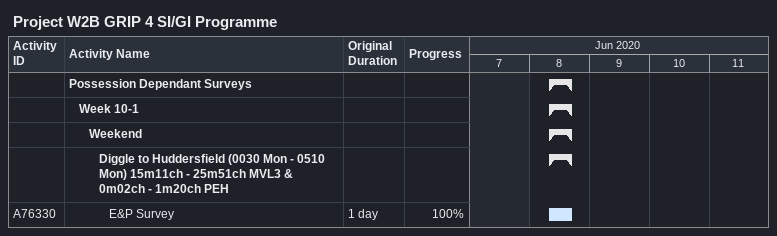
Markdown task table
Project W2B GRIP 4 SI/GI Programme

| ID | Level | Task | Original duration | Start | Finish | % complete |
|---|---|---|---|---|---|---|
|  | 1 | **Possession Dependant Surveys** |  | 2020-06-08 | 2020-06-08 |  |
|  | 2 | **Week 10-1** |  | 2020-06-08 | 2020-06-08 |  |
|  | 3 | **Weekend** |  | 2020-06-08 | 2020-06-08 |  |
|  | 4 | **Diggle to Huddersfield (0030 Mon - 0510 Mon) 15m11ch - 25m51ch MVL3 & 0m02ch - 1m20ch PEH** |  | 2020-06-08 | 2020-06-08 |  |
| A76330 | 5 | E&P Survey | 1d | 2020-06-08 | 2020-06-08 | 100 |
